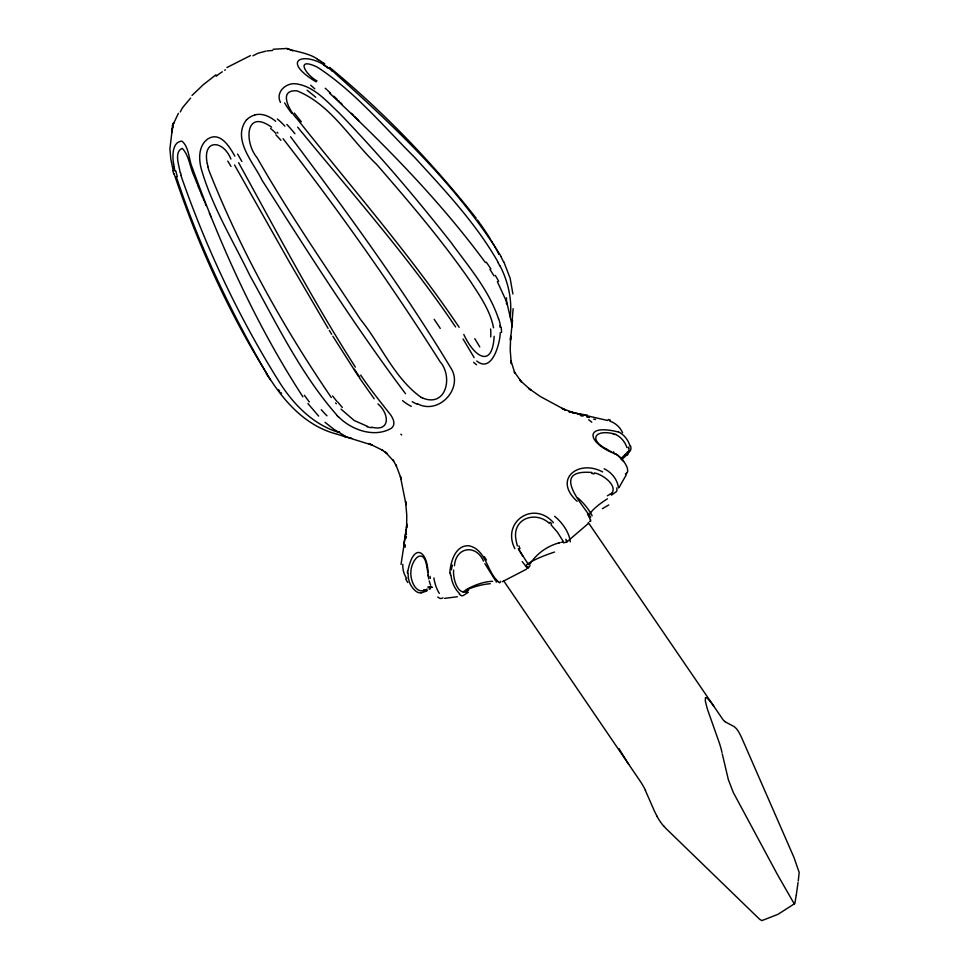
<?xml version="1.0" encoding="UTF-8"?>
<svg xmlns="http://www.w3.org/2000/svg" width="969" height="969" viewBox="0 0 969 969"><rect width="100%" height="100%" fill="white"/><g stroke="black" fill="none" stroke-linecap="round" stroke-linejoin="round"><path stroke-width="1.45" d="M449.822 573.03C450.415 562.153 455.285 544.953 468.899 545.753C485.263 549.241 486.62 569.493 496.649 580.068M513.146 308.687L511.802 323.9L506.799 302.219L497.351 281.64M494.142 336.291C492.349 369.419 473.841 356.58 463.824 334.462M500.234 332.706C500.174 342.869 492.119 373.768 476.76 361.013M512.54 320.012L510.457 340.022L510.687 336.255L510.203 349.93L511.281 363.569L510.905 360.625L514.83 373.041L514.285 371.817L521.576 382.065L519.687 380.054L531 390.265L528.686 388.375L540.278 396.491L565.605 410.166L561.935 408.397L573.769 412.842L568.948 411.607L607.793 420.522M406.181 538.195L406.374 536.305M453.649 570.087C452.789 577.572 456.896 594.13 466.113 591.998M405.296 536.148L406.847 523.95L406.592 528.129L406.774 515.399L405.611 501.397L406.035 504.74L400.403 476.542L401.384 479.183L395.958 464.987L396.515 466.21L392.978 459.972L393.68 461.111L385.214 451.942L387.467 453.783L381.423 449.604L382.84 450.391L368.935 443.523L372.205 445.086L337.442 434.318M405.248 536.511L401.033 564.479M511.68 327.401L512.31 322.047M172.034 132.208A9.448 8.346 8 0 1 172.712 127.302L172.724 125.364L169.914 148.729L170.835 159.219L173.197 170.471M798.25 881.039L799.122 872.924A18.653 4.445 70.4 0 0 799.122 872.306L794.035 857.601L741.709 737.833A48.28 11.519 70.4 0 0 740.825 736.004A28.489 6.795 70.4 0 0 739.117 732.709L739.056 732.625A15.988 3.815 70.4 0 0 736.912 729.306L736.464 728.773A23.426 5.584 70.4 0 0 735.919 728.191A35.441 8.455 70.4 0 0 735.108 727.416A53.828 12.839 70.4 0 0 734.139 726.617L725.43 721.953A26.211 6.25 70.4 0 1 725.042 721.699L724.788 721.517M798.044 882.565L796.252 895.295M405.841 531.496L406.241 529.365L404.085 542.725M405.393 545.002L405.066 547.315M172.712 127.302L172.131 130.427M796.191 895.683L794.907 902.963A14.898 3.549 70.4 0 1 794.604 903.653M407.888 570.971C413.727 541.041 428.516 550.913 428.08 575.974M454.437 565.714C455.89 546.661 476.324 544.093 483.458 561.099M172.567 125.461L173.681 122.821L172.349 126.115L178.393 113.361M180.282 111.98L181.53 109.521M626.204 474.895L619.034 487.589M181.857 108.94L182.547 107.801M566.671 542.059L563.607 542.858M530.031 565.678L528.166 568.197A5.778 1.744 68.8 0 1 527.197 568.113M590.606 521.322L589.636 521.443M182.887 107.244L190.602 98.075M530.552 563.146C537.347 552.96 548.297 545.499 560.143 542.592M530.479 563.243L529.813 564.2M510.203 316.73C512.359 299.675 507.95 281.071 499.919 265.651M627.452 452.087L625.017 454.582M620.717 458.931L624.848 454.752M246.514 119.756C231.615 139.27 253.672 162.744 261.969 180.113C308.081 252.376 354.012 325.099 405.49 393.668M192.032 95.446L203.224 84.751L215.978 74.758M621.662 459.791L626.737 454.909M626.628 473.175L627.113 472.63A5.802 4.361 40.4 0 0 627.67 470.74L627.355 468.112A25.4 19.768 28 0 0 615.4 453.928C588.353 443.85 581.981 423.126 618.016 431.895M627.633 454.061L630.274 450.767A5.802 5.33 -33.2 0 0 630.952 448.356L630.637 446.055M588.28 523.539L566.611 542.131M252.933 55.802L258.117 53.186L266.051 51.091M468.281 592.313L463.073 595.644A5.778 4.3 -87.8 0 1 461.196 595.56M468.633 590.133L466.537 591.708M794.532 903.714L777.937 914.361L762.046 920.538M612.105 492.906C617.18 484.766 602.124 474.156 594.3 472.908M625.962 473.708L626.083 473.623A9.411 6.916 63 0 0 626.592 473.126M611.548 493.294L609.804 494.36M226.916 67.527L250.438 55.608M607.345 495.813L609.622 494.469M526.433 569.227L502.233 581.763M611.451 495.135L616.478 491.562A5.838 4.288 28.3 0 0 616.974 489.575L616.768 487.928M442.99 597.885L441.258 598.467A5.741 4.409 79.9 0 1 439.793 598.285L437.697 597.049M224.651 70.216L225.438 69.829M427.305 590.557L425.997 591.175M427.208 589.055L424.652 590.206M425.27 591.502L421.176 592.907M562.626 542.034L561.414 542.337M423.962 590.484C415.277 593.367 410.347 579.668 410.844 572.534C411.086 559.331 423.707 546.092 426.82 566.683M254.69 114.96C262.248 112.828 269.951 116.498 275.68 121.27M457.416 596.734L444.589 598.37M273.185 49.262L286.703 48.486L290.821 49.855M267.323 50.885L272.664 50.461M761.84 920.55L760.253 919.702A17.939 6.129 54.6 0 1 759.115 918.782L665.812 828.338A41.824 14.305 54.6 0 1 664.056 826.375L663.668 825.927M286.703 48.486C292.505 50.994 309.523 52.98 317.517 59.242M794.205 903.823L777.332 874.365L733.267 792.424L728.325 779.536L722.244 753.797M591.902 472.484C550.816 469.166 580.237 501.906 590.69 517.252M371.527 427.172C390.87 432.198 389.259 413.436 377.946 403.94M577.73 413.69L587.384 415.192M580.286 415.507L582.975 416.198M343.547 436.256L345.788 436.547L333.869 429.279L325.063 422.351M613.365 433.688C594.627 429.303 588.51 439.878 606.727 449.168M586.754 416.912L587.747 417.154M595.547 419.529L593.634 419.08M568.948 411.607L578.154 413.787M338.69 432.416C313.75 424.701 294.491 405.466 280.574 384.003C239.44 318.849 206.215 248.343 180.949 175.546M344.613 436.522L351.723 438.279M367.505 426.36L354.23 420.534L341.04 409.148M614.734 434.027L615.921 434.403M336.958 434.148C304.048 425.754 281.289 398.538 264.828 370.4C229.278 308.978 198.584 244.212 176.31 176.77M422.956 398.174C446.697 407.489 452.935 376.117 440.096 361.752C391.452 284.983 338.787 210.527 283.069 138.712M461.22 595.487L459.258 594.251M291.269 50.073L292.88 50.872M602.633 471.927C578.687 458.991 552.463 479.074 577.149 501.324M417.433 403.71C438.582 415.422 464.163 388.23 450.706 367.76C402.317 287.636 346.648 211.702 290.579 136.762M421.127 397.351C394.032 377.983 380.926 344.564 360.371 319.286C325.196 265.906 288.762 213.192 257.039 157.644C244.321 142.625 244.939 108.128 271.599 127.169M609.089 450.524L610.155 451.118M608.399 450.137L607.054 449.362M610.87 451.518L611.596 451.942M318.825 60.017L320.969 61.35M613.922 453.359L614.552 453.771M322.629 62.416L324.772 63.857M332.101 71.064C310.274 50.134 275.584 57.195 316.088 81.868M329.654 67.37C383.809 111.992 432.768 163.155 476.191 218.207M724.824 721.542L724.86 721.566A21.851 5.208 70.4 0 1 722.874 719.495L588.244 522.461M549.423 523.43C535.07 510.106 511.511 518.948 516.089 540.205A32.025 30.536 11.3 0 0 516.271 541.271L517.313 545.91M335.419 73.608C396.551 128.392 457.598 186.339 501.13 256.531M527.124 567.834L522.218 561.596M317.02 80.972C304.872 74.153 295.218 56.541 317.287 67.127C354.46 91.195 383.179 126.103 414.357 157.087C444.698 190.203 476.009 223.355 498.332 262.635M329.436 93.036C385.529 145.471 439.841 200.656 485.408 262.587M325.233 88.252L326.601 89.487M327.413 90.226L330.635 93.206M550.961 524.738L557.587 532.381L563.098 541.211M528.275 564.273L518.536 549.096M333.857 96.222L337.103 99.31M338.714 417.009C351.711 430.079 374.579 438.145 391.44 428.213C396.527 424.168 392.675 417.276 389.453 413.388C379.582 400.827 369.528 388.387 360.674 375.064M338.714 100.861L339.525 101.636M340.737 102.811L341.948 103.986M553.432 522.642C533.604 500.065 501.191 521.734 514.854 548.696M351.408 113.325L353.649 115.553M354.678 116.583L358.796 120.75M339.283 431.714L339.55 431.992A15.843 1.538 25.7 0 1 339.647 432.101M337.285 415.604C300.729 374.119 276.553 323.476 249.857 275.499C232.814 240.264 211.823 206.155 201.092 168.243C198.597 158.359 198.645 145.495 207.778 138.942C220.338 131.009 229.641 146.997 234.873 156.154M277.122 132.244L277.909 133.044M497.545 581.061L498.829 582.26A5.814 1.793 61 0 0 499.798 582.793L500.525 581.291M318.644 416.113L307.936 403.552M495.389 580.431L484.888 563.679M280.937 392.675L281.567 393.426M335.613 402.934L336.316 403.782M297.653 127.157C351.396 192.819 408.119 256.458 455.575 326.965M279.702 391.173L278.478 389.671M331.301 397.52C282.778 326.541 240.421 250.256 208.832 170.241A85.623 83.928 -13.7 0 1 208.044 167.31L207.947 166.825M374.179 398.78L359.511 377.995M477.535 220.048L479.691 223.015M302.909 396.83C256.761 325.826 221.392 247.785 192.504 168.291C188.58 159.631 189.415 147.748 182.051 141.147C172.24 141.656 172.434 155.476 173.378 162.792M480.394 224.009L486.595 233.069M713.911 706.437L711.997 703.724A74.637 17.805 70.4 0 0 710.616 701.871L707.225 698.104L705.432 697.619L705.323 701.047L707.346 709.005L719.41 743.162A23.934 5.717 70.4 0 1 721.639 750.999L721.941 752.441M503.71 580.855L640.085 781.002A26.296 8.987 54.6 0 1 645.475 790.425M358.687 376.796L332.851 336.243M628.675 764.359L620.112 750.49M474.156 357.609L463.049 338.968M266.717 373.501C227.872 311.146 197.458 243.34 174.081 173.742M459.173 327.304C409.984 254.399 351.904 188.071 297.374 119.199C290.506 112.416 276.759 89.414 296.962 90.832C331.059 104.531 350.863 139.972 376.626 164.403C409.318 202.049 441.791 240.082 470.244 281.095C479.716 295.618 490.229 310.419 493.536 327.776M355.357 367.142C312.975 301.056 276.516 231.409 238.616 162.707M487.153 233.917L490.084 238.531M489.963 269.394L493.972 275.814M587.468 513.994L590.642 520.014M230.937 159.049C222.688 139.064 202.085 139.33 207.269 163.591M331.664 334.281L329.29 330.356M491.017 240.058L491.477 240.821M405.623 578.941L407.816 582.575M328.103 328.394L290.106 263.326L234.534 164.984M491.937 241.596L492.385 242.371M492.846 243.146L494.19 245.484M494.626 246.271L496.043 248.863M565.872 539.261L566.611 540.799M657.067 816.322L656.11 814.493A64.015 21.887 54.6 0 1 654.511 811.271L645.354 790.377M496.516 249.76L496.988 250.668M497.448 251.589L497.909 252.497M431.714 587.565L431.302 586.705A21.924 10.393 -16.6 0 0 427.741 587.057M619.675 749.618L619.264 748.758M503.795 261.763L510.142 278.26L512.892 293.946M498.369 253.418L498.817 254.35M210.443 215.639L210.963 216.826M209.401 213.277L209.922 214.464M205.513 204.253L206.058 205.549M204.423 201.685L204.956 202.957M203.345 199.13L203.878 200.413M202.812 197.858L200.692 192.722M199.759 190.445L200.22 191.583M199.287 189.294L197.458 184.704M430.636 585.191L430.127 583.871M196.768 182.935L197.01 183.553M196.537 182.329L194.49 176.976M194.272 176.419C189.827 167.395 189.306 155.743 182.269 148.366C173.79 151.915 179.132 165.566 180.161 172.639M280.489 102.423C275.051 92.116 286.436 82.026 296.55 83.915C314.101 86.471 326.383 101.055 338.678 112.513C378.479 153.635 415.568 197.349 450.924 242.323C468.463 266.463 488.897 289.901 498.454 318.644M429.824 582.975L429.219 580.903M628.336 447.145L628.384 447.303A11.773 10.901 -36.1 0 1 628.53 447.751L628.554 447.884M174.856 170.98L174.323 168.497M426.917 567.119L427.62 571.092A31.698 6.953 86 0 1 427.765 572.388M428.758 578.941L428.153 575.077M173.972 166.62L173.584 164.233M499.871 325.669L500.065 327.389M406.483 534.27A5.233 4.627 8 0 1 405.878 531.23M406.701 578.432A25.012 22.19 -54.1 0 1 402.813 564.37M404.545 545.704A25.291 19.428 26.3 0 1 404.206 542.749M618.149 431.629A25 23.656 -63.8 0 1 630.044 446.261M627.851 454.449A18.387 5.487 -45.9 0 1 626.882 455.382M625.829 473.744A13.021 9.278 77.6 0 1 625.429 473.998M587.783 416.803A24.043 12.694 50.6 0 1 589.515 417.542M588.643 419.783A24.588 15.504 62.6 0 1 591.756 422.23M609.792 421.091A24.407 22.832 -39.8 0 1 622.595 432.731M608.278 419.456A23.668 19.489 -3.8 0 1 610.349 420.146M604.172 468.754A24.552 22.033 25.9 0 1 618.488 487.879M602.391 508.689A24.382 0.824 -30.2 0 1 608.762 504.946M590.315 519.735A5.826 1.575 55.3 0 1 590.533 521.092M578.008 498.054A26.308 10.09 46.5 0 1 592.156 515.811M430.309 578.372A24.043 8.091 81.7 0 1 430.054 576.313M439.308 593.416A24.588 12.936 80.7 0 1 433.894 577.948M428.601 587.698A24.358 11.919 -16.2 0 1 432.44 587.238M429.219 589.297A22.881 1.03 -26 0 1 430.393 588.74M425.766 591.017A19.005 4.748 -22.6 0 1 425.088 591.332M421.152 592.749A5.875 5.184 -25.9 0 1 418.317 592.568L416.331 591.599A24.407 22.59 -39.4 0 1 408.191 572.958M407.368 572.933A23.668 22.166 21 0 1 407.634 570.923M497.557 581.218A16.049 5.499 63.3 0 1 496.649 580.213M463 591.793A24.322 7.643 -15.5 0 1 490.29 583.713M459.585 593.549A24.588 17.902 81.5 0 1 450.924 575.174M450.5 575.211A24.334 22.808 87.2 0 1 450.415 573.042M554.656 516.307A24.855 12.306 50.3 0 1 570.293 541.937M566.284 540.569A5.838 1.538 48 0 1 566.635 541.889M527.742 566.647A24.382 3.464 -20.2 0 1 531.787 561.402A24.382 3.464 -20.2 0 1 554.522 552.064M522.909 556.339A26.405 4.869 60 0 1 518.367 548.66M498.599 318.595A67.164 58.637 -13.9 0 1 500.392 325.572M501.155 327.05A51.43 42.406 -44.8 0 1 501.506 332.464M476.603 364.732A50.037 19.38 86.1 0 1 473.659 362.285M434.16 319.31A174.614 36.204 52 0 1 440.253 328.443M301.347 121.791A93.86 19.477 51.3 0 1 294.346 113.07M291.754 113.361A36.289 14.523 50.9 0 1 284.644 102.908M307.1 90.226A104.822 21.136 38.2 0 1 315.749 97.263M486.341 262.163A307.403 257.839 17.9 0 1 490.883 269.019M495.292 275.414A204.217 159.728 26.3 0 1 498.66 281.289M506.472 297.834A38.07 4.639 89.8 0 1 506.484 303.927M500.925 256.652A164.621 152.412 -41.6 0 1 503.541 261.896M332.222 70.846A194.684 175.147 86.1 0 1 335.565 73.39M270.327 379.618A318.886 291.124 -7.1 0 1 266.305 373.731M173.742 173.923A160.89 127.617 -76.3 0 1 172.857 170.653M317.384 59.375A72.312 48.91 15.9 0 1 318.692 60.151M320.8 61.507A96.452 69.659 13.7 0 1 322.447 62.573M323.573 64.959A142.77 108.77 11 0 1 328.418 68.399M277.376 119.017A63.869 54.397 46.6 0 1 284.91 126.164M286.848 124.407A123.971 93.218 45.8 0 1 294.939 133.758M417.239 404.218A54.143 39.257 -70.4 0 1 412.249 401.663M411.28 406.302A72.566 49.782 -85.8 0 1 402.547 400.633M246.598 119.829A16.34 14.559 -34.8 0 1 254.702 115.069M237.587 154.023A94.926 28.452 60.3 0 1 241.838 161.472M359.778 377.183A344.819 162.259 68.1 0 1 354.4 369.201M338.617 417.154A106.093 89.112 -81.2 0 1 337.176 415.762M173.705 164.245A72.312 59.061 44.4 0 1 173.499 162.792M174.468 168.497A96.452 81.469 39.4 0 1 174.117 166.62M177.315 176.624A142.77 124.032 34 0 1 175.813 170.895M326.977 415.81A102.678 59.048 66.9 0 1 321.248 409.693M309.305 401.941A244.467 196.029 87.6 0 1 304.375 395.231M216.135 76.272A16.34 5.644 -34.1 0 1 222.361 71.791M591.805 473.478A32.716 27.592 15.6 0 1 594.118 473.889M612.602 493.112A12.633 7.074 -12.7 0 1 612.033 493.524M589.297 514.878A22.021 4.821 -33.7 0 1 607.406 498.817M549.956 522.279A20.979 15.298 52.9 0 1 551.652 523.672M562.868 541.477A5.111 1.768 40.7 0 1 562.783 542.095M558.314 543.318A20.397 1.563 -16.9 0 1 558.907 543.185M529.752 563.522A9.775 2.762 -85.2 0 1 529.546 563.873M529.195 563.57A3.937 1.284 86.8 0 1 528.965 564.261M528.783 564.721A3.937 1.344 66.6 0 1 528.48 564.515M520.014 548.587A19.501 10.199 63.4 0 1 518.887 545.838M484.27 556.642A23.304 9.133 68.7 0 1 486.462 560.07M496.952 581.134A5.111 1.393 60.9 0 1 495.983 581.872M496.213 580.637A12.633 2.834 28.6 0 1 496.407 580.94M466.15 589.733A21.924 6.904 -21.6 0 1 492.567 581.352M466.513 591.369A12.573 6.468 -52.5 0 1 466.113 591.659M451.445 569.796A32.05 31.081 88.1 0 1 452.353 565.109M424.252 589.733A14.608 5.814 -19.3 0 1 423.623 589.988M613.329 434.112A23.571 20.276 58.3 0 1 614.661 434.475M615.848 434.596A22.602 20.858 88.8 0 1 626.967 447.666M628.76 447.799A4.736 4.373 -38.1 0 1 627.779 452.366M616.296 454.061A25.981 20.143 27.2 0 1 623.564 461.51M613.329 451.857A19.84 9.823 33.6 0 1 613.874 452.196M474.786 338.653A168.146 30.935 51.5 0 1 479.776 346.963M490.605 328.963A46.076 34.109 -65.4 0 1 490.726 336.921M310.698 85.224A89.693 8.66 40.8 0 1 314.828 88.821M498.175 262.732A168.218 154.616 -56.6 0 1 499.738 265.76M422.908 398.283A40.165 31.165 -61 0 1 421.103 397.399M275.899 134.824A113.385 87.513 43.1 0 1 280.901 140.335M270.569 128.429A59.448 50.243 41.9 0 1 275.899 133.371M208.02 166.813A63.978 62.537 7.5 0 1 207.33 163.591M336.837 401.348A206.53 162.538 85.1 0 1 332.621 395.933M342.348 407.464A150.34 124.783 -88.1 0 1 337.781 402.074M371.369 427.692A25.606 15.649 3.4 0 1 367.215 426.832M401.663 434.996A104.095 5.778 51.7 0 1 400.863 434.233M227.776 161.108A96.088 31.311 58.4 0 1 230.973 166.414M181.288 175.522A142.891 117.455 39.3 0 1 180.5 172.615M663.632 826.036A20.179 6.904 54.6 0 1 656.958 816.298"/></g></svg>
